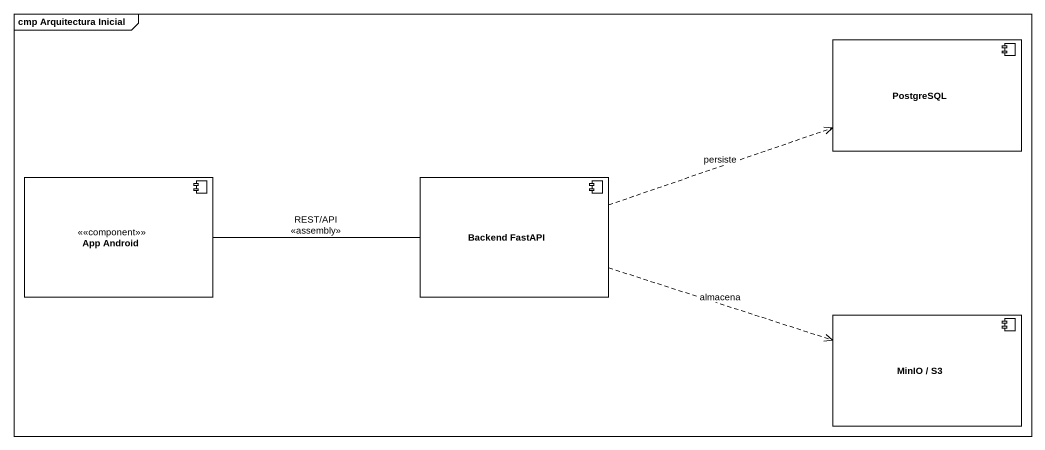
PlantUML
@startuml
mainframe cmp Arquitectura Inicial
component PostgreSQL
component "App Android" as App_Android <<component>>
component "Backend FastAPI" as Backend_FastAPI
component "MinIO / S3" as MinIO_S3
App_Android -right- Backend_FastAPI : REST/API\n<<assembly>>
Backend_FastAPI .right.> PostgreSQL : persiste
Backend_FastAPI .right.> MinIO_S3 : almacena
@enduml
